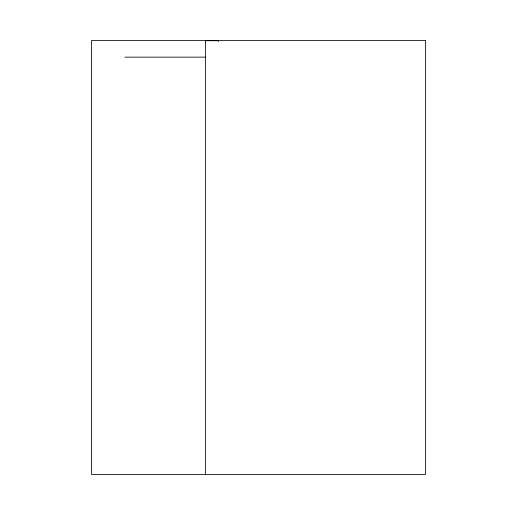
<?xml version="1.0" encoding="UTF-8"?>
<svg xmlns="http://www.w3.org/2000/svg" width="517" height="517" viewBox="0 0 517 517"><rect width="100%" height="100%" fill="white"/><g stroke="black" fill="none" stroke-linecap="round" stroke-linejoin="round"><path stroke-width="0.78" d="M218.542 41.502L218.542 40.455M205.398 40.72L218.601 40.72M124.959 57.148L205.734 57.148M205.398 40.455L205.398 474.457M425.426 40.455L91.574 40.455L91.574 474.457L425.426 474.457L425.426 40.455"/></g></svg>
